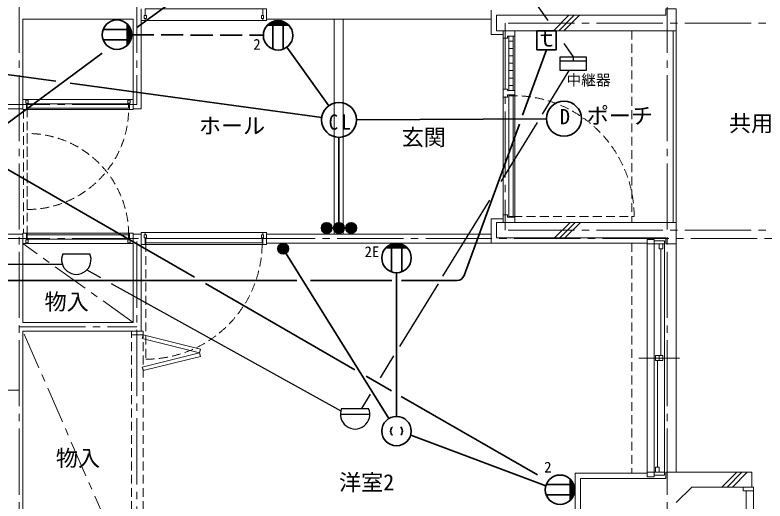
# Model space of a CAD drawing. Units: millimetres at full size, sheet at 1:50; details may follow other scales. Extents: x -9674 to 9699, y -6794 to 6791.
# Drawn here: x 1870 to 6961, y -1650 to 1651 of the extents above; entities that cross this region are included whole.
import ezdxf
from ezdxf.enums import TextEntityAlignment as Align

# ---------------------------------------------------------------- set-up
doc = ezdxf.new("R2010")
doc.units = ezdxf.units.MM
doc.header["$LTSCALE"] = 50
for name, pattern in [('CHAIN1', [8, 5, -1, 1, -1]), ('CHAIN2', [12, 9, -1, 1, -1]), ('DASHED1', [1.8, 1.2, -0.6]), ('DASHED3', [4, 3, -1])]:
    doc.linetypes.add(name, pattern=pattern)
for name, color, linetype, lineweight in [('1-0_芯', 134, 'CHAIN2', 9), ('1-1_躯体', 134, 'Continuous', 9), ('1-2_間仕切', 134, 'Continuous', 9), ('1-3_建具', 134, 'Continuous', 9), ('1-5_設備', 134, 'Continuous', 9), ('1-6_ﾊﾞﾙｺﾆｰ・階段', 134, 'Continuous', 9), ('1-7_その他', 134, 'DASHED1', 9), ('1-8_ハッチ', 134, 'Continuous', 9), ('1-C_梁', 134, 'DASHED1', 9), ('2-0_芯', 2, 'Continuous', 35), ('2-E', 2, 'Continuous', 35), ('3-3', 1, 'Continuous', 25), ('3-E', 3, 'Continuous', 35)]:
    doc.layers.add(name, color=color, linetype=linetype, lineweight=lineweight)
doc.layers.add('1-A_文字', color=134, linetype='Continuous')
doc.styles.add('ＭＳ ゴシック', font='')
doc.styles.get('ＭＳ ゴシック').set_extended_font_data('MS Gothic')

msp = doc.modelspace()

# ---------------------------------------------------------------- linework, layer by layer
at = {"layer": '1-0_芯'}
for p, q in [((1897.5, 4842.91), (1897.5, -3337.09)), ((2697.5, 4842.91), (2697.5, 1042.91)), ((6297.5, 4842.91), (6297.5, -3337.09)), ((5197.5, 1596.41), (5197.5, 189.41)), ((8067.5, 1596.41), (5197.5, 1596.41)), ((-8542.5, 1042.91), (2697.5, 1042.91)), ((8067.5, 189.41), (5197.5, 189.41)), ((-8542.5, 132.91), (8067.5, 132.91)), ((2697.5, -3337.09), (2697.5, 132.91)), ((1897.5, -467.09), (2697.5, -467.09)), ((-2.5, -897.09), (1897.5, -897.09))]:
    msp.add_line(p, q, dxfattribs=at)
at = {"layer": '1-1_躯体'}
for p, q in [((6287.5, 1648.91), (6287.5, 1692.89)), ((6287.5, 1648.91), (5137.5, 1648.91)), ((6357.5, 241.91), (6357.5, 96.89)), ((6287.5, 136.91), (5137.5, 136.91)), ((6287.5, -1455.09), (6872.5, -1455.09)), ((6287.5, -1497.09), (6287.5, -1455.09)), ((6872.5, -1555.09), (6872.5, -1455.09)), ((5707.5, -1497.09), (6287.5, -1497.09)), ((5707.5, -1497.09), (5707.5, -2247.09)), ((6822.5, -1555.09), (6872.5, -1555.09)), ((6822.5, -1555.09), (6872.5, -1555.09))]:
    msp.add_line(p, q, dxfattribs=at)
for points in [[(6287.5, 1692.89), (6357.5, 1692.89), (6357.5, 1543.91)], [(6357.5, 1543.91), (5137.5, 1543.91), (5137.5, 1648.91)], [(6357.5, 241.91), (5137.5, 241.91), (5137.5, 136.91)], [(6287.5, 136.91), (6287.5, 96.89), (6357.5, 96.89)], [(6357.5, -1661.15), (6463.57, -1555.09), (6822.5, -1555.09)]]:
    msp.add_lwpolyline(points, dxfattribs=at)
at = {"layer": '1-2_間仕切'}
for p, q in [((1923.5, 1622.91), (2671.5, 1622.91)), ((1923.5, 1622.91), (1923.5, 1012.91)), ((2671.5, 1622.91), (2671.5, 1012.91)), ((2727.5, 1622.91), (2727.5, 1012.91)), ((5102.5, 1622.91), (3577.5, 1622.91)), ((967.5, 1012.91), (1923.5, 1012.91)), ((2671.5, 1012.91), (2727.5, 1012.91)), ((1923.5, 162.91), (97.5, 162.91)), ((2727.5, 162.91), (2671.5, 162.91)), ((5102.5, 162.91), (3577.5, 162.91)), ((2727.5, 101.91), (2727.5, -497.09)), ((5102.5, 101.91), (3577.5, 101.91)), ((1923.5, 97.91), (1923.5, -437.09)), ((1923.5, -497.09), (2671.5, -497.09)), ((1923.5, -497.09), (1923.5, -2212.09))]:
    msp.add_line(p, q, dxfattribs=at)
msp.add_lwpolyline([(1923.5, -437.09), (2671.5, -437.09), (2671.5, 102.91)], dxfattribs=at)
at = {"layer": '1-3_建具'}
for p, q in [((2727.5, 1692.91), (2727.5, 1612.91)), ((3552.5, 1647.91), (3552.5, 1692.91)), ((2747.5, 1647.91), (2762.5, 1647.91)), ((2747.5, 1627.91), (2747.5, 1647.91)), ((2762.5, 1647.91), (2762.5, 1627.91)), ((3542.5, 1647.91), (3542.5, 1627.91)), ((3557.5, 1647.91), (3542.5, 1647.91)), ((3557.5, 1647.91), (3557.5, 1627.91)), ((2727.5, 1612.91), (2752.5, 1612.91)), ((2762.5, 1627.91), (2747.5, 1627.91)), ((2752.5, 1627.91), (2752.5, 1612.91)), ((3552.5, 1612.91), (2752.5, 1612.91)), ((3557.5, 1627.91), (3542.5, 1627.91)), ((3552.5, 1627.91), (3552.5, 1612.91)), ((3552.5, 1612.91), (3577.5, 1612.91)), ((5182.5, 1543.91), (5182.5, 1492.91)), ((5182.5, 1528.91), (5182.5, 1507.91)), ((5262.5, 1507.91), (5262.5, 1543.91)), ((5212.5, 1492.91), (5182.5, 1492.91)), ((5182.5, 1147.91), (5182.5, 1492.91)), ((5222.5, 1137.91), (5222.5, 1507.91)), ((5252.5, 1137.91), (5252.5, 1507.91)), ((5262.5, 1507.91), (5262.5, 1137.91)), ((5222.5, 1472.91), (5252.5, 1472.91)), ((5222.5, 1422.91), (5252.5, 1422.91)), ((5222.5, 1372.91), (5252.5, 1372.91)), ((5222.5, 1322.91), (5252.5, 1322.91)), ((5222.5, 1272.91), (5252.5, 1272.91)), ((5222.5, 1222.91), (5252.5, 1222.91)), ((5222.5, 1172.91), (5252.5, 1172.91)), ((5182.5, 1147.91), (5182.5, 1092.91)), ((1943.5, 1072.91), (1958.5, 1072.91)), ((1943.5, 1052.91), (1943.5, 1072.91)), ((1948.5, 1077.91), (1948.5, 1072.91)), ((1948.5, 1077.91), (2646.5, 1077.91)), ((1958.5, 1052.91), (1958.5, 1072.91)), ((2636.5, 1052.91), (2636.5, 1072.91)), ((2651.5, 1072.91), (2636.5, 1072.91)), ((2646.5, 1077.91), (2646.5, 1072.91)), ((2646.5, 1077.91), (2671.5, 1077.91)), ((2651.5, 1052.91), (2651.5, 1072.91)), ((5212.5, 1092.91), (5182.5, 1092.91)), ((5182.5, 1092.91), (5182.5, 292.91)), ((5212.5, 1092.91), (5212.5, 1107.91)), ((5222.5, 282.91), (5222.5, 1102.91)), ((5252.5, 1102.91), (5222.5, 1102.91)), ((5252.5, 282.91), (5252.5, 1102.91)), ((5262.5, 277.91), (5262.5, 1107.91)), ((1943.5, 1052.91), (1958.5, 1052.91)), ((1948.5, 1052.91), (1948.5, 1007.91)), ((1953.5, 1017.91), (1953.5, 1047.91)), ((2641.5, 1047.91), (1953.5, 1047.91)), ((2651.5, 1052.91), (2636.5, 1052.91)), ((2641.5, 1017.91), (2641.5, 1047.91)), ((2646.5, 1052.91), (2646.5, 1007.91)), ((1948.5, 1007.91), (1923.5, 1007.91)), ((2646.5, 1007.91), (1948.5, 1007.91)), ((1953.5, 1017.91), (2641.5, 1017.91)), ((2646.5, 1007.91), (2671.5, 1007.91)), ((2671.5, 1017.91), (2671.5, 1007.91)), ((5212.5, 292.91), (5182.5, 292.91)), ((5182.5, 241.91), (5182.5, 292.91)), ((5182.5, 256.91), (5182.5, 277.91)), ((5252.5, 282.91), (5222.5, 282.91)), ((5262.5, 277.91), (5262.5, 241.91)), ((1948.5, 167.91), (1923.5, 167.91)), ((1948.5, 122.91), (1948.5, 167.91)), ((2646.5, 167.91), (1948.5, 167.91)), ((1953.5, 157.91), (1953.5, 127.91)), ((1953.5, 157.91), (2641.5, 157.91)), ((2641.5, 157.91), (2641.5, 127.91)), ((2646.5, 167.91), (2671.5, 167.91)), ((2646.5, 122.91), (2646.5, 167.91)), ((2727.5, 92.91), (2727.5, 172.91)), ((2727.5, 172.91), (2752.5, 172.91)), ((2762.5, 157.91), (2747.5, 157.91)), ((2747.5, 157.91), (2747.5, 137.91)), ((2752.5, 157.91), (2752.5, 172.91)), ((3552.5, 172.91), (2752.5, 172.91)), ((2762.5, 137.91), (2762.5, 157.91)), ((3542.5, 137.91), (3542.5, 157.91)), ((3557.5, 157.91), (3542.5, 157.91)), ((3552.5, 172.91), (3577.5, 172.91)), ((3552.5, 157.91), (3552.5, 172.91)), ((3557.5, 137.91), (3557.5, 157.91)), ((1943.5, 122.91), (1943.5, 102.91)), ((1943.5, 122.91), (1958.5, 122.91)), ((1943.5, 102.91), (1958.5, 102.91)), ((1948.5, 97.91), (1948.5, 102.91)), ((2641.5, 127.91), (1953.5, 127.91)), ((1958.5, 122.91), (1958.5, 102.91)), ((2636.5, 122.91), (2636.5, 102.91)), ((2651.5, 122.91), (2636.5, 122.91)), ((2651.5, 102.91), (2636.5, 102.91)), ((2646.5, 97.91), (2646.5, 102.91)), ((2651.5, 122.91), (2651.5, 102.91)), ((2747.5, 137.91), (2762.5, 137.91)), ((2757.5, 132.91), (2757.5, 102.91)), ((3547.5, 132.91), (2757.5, 132.91)), ((2757.5, 102.91), (3547.5, 102.91)), ((3557.5, 137.91), (3542.5, 137.91)), ((3547.5, 102.91), (3547.5, 132.91)), ((3552.5, 137.91), (3552.5, 92.91)), ((6160.5, 126.89), (6161.53, 126.89)), ((6160.5, 126.89), (6207.5, 126.89)), ((6207.5, 126.89), (6207.5, 96.89)), ((6277.5, 116.89), (6207.5, 116.89)), ((6277.5, 116.89), (6277.5, 81.89)), ((1948.5, 97.91), (2646.5, 97.91)), ((2727.5, 92.91), (2752.5, 92.91)), ((6160.5, -1455.09), (6160.5, 96.89)), ((6207.5, 96.89), (6277.5, 96.89)), ((6207.5, 81.89), (6207.5, 96.89)), ((6207.5, 81.89), (6207.5, -1440.09)), ((6242.5, 61.89), (6242.5, 96.89)), ((6266.5, 61.89), (6242.5, 61.89)), ((6254.5, -661.6), (6254.5, 61.89)), ((6266.5, 61.89), (6266.5, 96.89)), ((6277.5, 81.89), (6277.5, -1440.09)), ((6357.5, -1455.09), (6357.5, 96.89)), ((2660, -497.09), (2660, -522.09)), ((2740, -497.09), (2660, -497.09)), ((2740, -497.09), (2740, -522.09)), ((2740, -522.09), (2660, -522.09)), ((2733.94, -546.34), (2740, -522.09)), ((2733.94, -740.37), (3121.99, -643.35)), ((3121.99, -643.35), (3128.06, -667.61)), ((6266.5, -661.6), (6218.5, -661.6)), ((6218.5, -661.6), (6218.5, -696.6)), ((6242.5, -661.6), (6242.5, -696.6)), ((6266.5, -661.6), (6266.5, -696.6)), ((3128.06, -667.61), (2740, -764.62)), ((6380.98, -679.1), (6104.02, -679.1)), ((6266.5, -696.6), (6218.5, -696.6)), ((6230.5, -696.6), (6230.5, -1420.09)), ((2733.94, -740.37), (2740, -764.62)), ((6218.5, -1420.09), (6218.5, -1455.09)), ((6207.5, -1440.09), (6207.5, -1455.09)), ((6207.5, -1455.09), (6277.5, -1455.09)), ((6207.5, -1485.09), (6207.5, -1455.09)), ((6277.5, -1475.09), (6207.5, -1475.09)), ((6277.5, -1475.09), (6277.5, -1440.09)), ((6160.5, -1485.09), (6161.53, -1485.09)), ((6160.5, -1485.09), (6207.5, -1485.09)), ((6812.5, -1580.09), (6812.5, -1555.09)), ((6882.5, -1580.09), (6812.5, -1580.09)), ((6832.5, -2682.09), (6832.5, -1580.09)), ((6882.5, -1580.09), (6882.5, -2682.09))]:
    msp.add_line(p, q, dxfattribs=at)
at = {"layer": '1-3_建具', "linetype": 'DASHED1'}
for p, q in [((1953.5, 1017.91), (1953.5, 329.91)), ((1953.5, 157.91), (1953.5, 845.91)), ((5252.5, 282.91), (6072.5, 282.91)), ((2757.5, 102.91), (2757.5, -687.09)), ((2660, -2072.09), (2660, -522.09)), ((2740, -2072.09), (2740, -522.09))]:
    msp.add_line(p, q, dxfattribs=at)
at = {"layer": '1-3_建具'}
for points in [[(2752.5, 1647.91), (2752.5, 1692.91), (3552.5, 1692.91)], [(3552.5, 1692.91), (3577.5, 1692.91), (3577.5, 1612.91)], [(5212.5, 1492.91), (5212.5, 1507.91), (5262.5, 1507.91)], [(5182.5, 1147.91), (5212.5, 1147.91), (5212.5, 1137.91), (5262.5, 1137.91)], [(5212.5, 1107.91), (5262.5, 1107.91), (5262.5, 1137.91)], [(1948.5, 1077.91), (1923.5, 1077.91), (1923.5, 1007.91)], [(5212.5, 292.91), (5212.5, 277.91), (5262.5, 277.91)], [(1948.5, 97.91), (1923.5, 97.91), (1923.5, 167.91)], [(2646.5, 97.91), (2671.5, 97.91), (2671.5, 167.91)], [(3552.5, 92.91), (3577.5, 92.91), (3577.5, 172.91)], [(2752.5, 137.91), (2752.5, 92.91), (3552.5, 92.91)], [(6160.5, 126.89), (6160.5, 96.89), (6207.5, 96.89)], [(2733.94, -546.34), (3121.99, -643.35), (3128.06, -619.1), (2740, -522.09)], [(6218.5, -1420.09), (6242.5, -1420.09), (6242.5, -1455.09)], [(6160.5, -1485.09), (6160.5, -1455.09), (6207.5, -1455.09)], [(6812.5, -1555.09), (6882.5, -1555.09), (6882.5, -1580.09)]]:
    msp.add_lwpolyline(points, dxfattribs=at)
at = {"layer": '1-3_建具', "linetype": 'DASHED1'}
for centre, radius, start, end in [((5252.5, 282.91), 820, 0, 90), ((1953.5, 1017.91), 688, 270, 0), ((1953.5, 157.91), 688, 0, 90), ((2757.5, 102.91), 790, 270, 0)]:
    msp.add_arc(centre, radius, start, end, dxfattribs=at)
at = {"layer": '1-5_設備'}
for p, q in [((4037.5, 1622.91), (4037.5, 162.91)), ((4097.5, 1622.91), (4097.5, 162.91))]:
    msp.add_line(p, q, dxfattribs=at)
at = {"layer": '1-6_ﾊﾞﾙｺﾆｰ・階段'}
for p, q in [((6337.5, 1543.91), (6337.5, 241.91)), ((6357.5, 1543.91), (6357.5, 241.91))]:
    msp.add_line(p, q, dxfattribs=at)
at = {"layer": '1-7_その他', "linetype": 'CHAIN1'}
for p, q in [((2671.5, -437.09), (1923.5, 97.91)), ((2671.5, -2212.09), (1923.5, -497.09))]:
    msp.add_line(p, q, dxfattribs=at)
at = {"layer": '1-8_ハッチ'}
for p, q in [((5102.5, 1518.91), (5102.5, 1683.91)), ((5525.15, 1543.91), (5630.15, 1648.91)), ((5560.51, 1543.91), (5665.51, 1648.91)), ((5595.87, 1543.91), (5700.87, 1648.91)), ((5102.5, 1518.91), (5182.5, 1518.91)), ((5102.5, 266.91), (5182.5, 266.91)), ((5102.5, 266.91), (5102.5, 101.91)), ((5532.37, 136.91), (5637.37, 241.91)), ((5567.72, 136.91), (5672.72, 241.91)), ((5603.08, 136.91), (5708.08, 241.91)), ((5102.5, 101.91), (6160.5, 101.91)), ((5672.5, -1462.09), (5672.5, -2212.09)), ((5672.5, -1462.09), (6160.5, -1462.09)), ((6668.8, -1555.09), (6768.8, -1455.09)), ((6704.15, -1555.09), (6804.15, -1455.09)), ((6739.51, -1555.09), (6839.51, -1455.09))]:
    msp.add_line(p, q, dxfattribs=at)
at = {"layer": '1-C_梁'}
for p, q in [((6057.5, 1543.91), (6057.5, 241.91)), ((1927.5, 1007.91), (1927.5, 167.91)), ((6057.5, 101.91), (6057.5, -1462.09))]:
    msp.add_line(p, q, dxfattribs=at)
at = {"layer": '2-0_芯'}
for p, q in [((4276.35, 2731.5), (2697.47, 1565.76)), ((2631.9, 1588.29), (2631.9, 1445.46)), ((2634.9, 1585.22), (2634.9, 1448.54)), ((2640.9, 1578.19), (2640.9, 1455.57)), ((3727.2, 1582.48), (3584.37, 1582.48)), ((3724.13, 1585.49), (3587.44, 1585.49)), ((3717.1, 1591.49), (3594.48, 1591.49)), ((3708.47, 1597.49), (3603.11, 1597.49)), ((3697.25, 1603.49), (3614.32, 1603.49)), ((3620.79, 1606.17), (3620.79, 1418.77)), ((3680.11, 1609.49), (3631.47, 1609.49)), ((3690.79, 1606.17), (3690.79, 1418.77)), ((2468.19, 1551.88), (2655.58, 1551.88)), ((2646.9, 1569.56), (2646.9, 1464.2)), ((2652.9, 1558.34), (2652.9, 1475.41)), ((2658.9, 1541.2), (2658.9, 1492.56)), ((2468.19, 1481.88), (2655.58, 1481.88)), ((3714.33, 1431.37), (4000.48, 1034.97)), ((2462.68, 1392.4), (1627.5, 775.76)), ((1343.84, 1311.68), (2146.38, 1201.87)), ((2244.9, 1188.39), (3952.32, 954.76)), ((4188.77, 939.24), (5477.26, 945.48)), ((4068.74, 240.33), (4068.74, 819.9)), ((3088.68, -130.89), (1627.5, 712)), ((3956.59, 225.93), (3956.59, 182.72)), ((3966.19, 234.78), (3966.19, 173.87)), ((3975.79, 239.03), (3975.79, 169.62)), ((3985.4, 240.33), (3985.4, 168.32)), ((3995, 239.03), (3995, 169.62)), ((4004.6, 234.78), (4004.6, 173.87)), ((4014.2, 225.93), (4014.2, 182.72)), ((4039.94, 225.93), (4039.94, 182.72)), ((4049.54, 234.78), (4049.54, 173.87)), ((4059.14, 239.03), (4059.14, 169.62)), ((4068.74, 240.33), (4068.74, 168.32)), ((4078.35, 239.03), (4078.35, 169.62)), ((4087.95, 234.78), (4087.95, 173.87)), ((4097.55, 225.93), (4097.55, 182.72)), ((4123.29, 225.93), (4123.29, 182.72)), ((4132.89, 234.78), (4132.89, 173.87)), ((4142.49, 239.03), (4142.49, 169.62)), ((4152.09, 240.33), (4152.09, 168.32)), ((4161.69, 239.03), (4161.69, 169.62)), ((4171.3, 234.78), (4171.3, 173.87)), ((4180.9, 225.93), (4180.9, 182.72)), ((3661.56, 85.25), (3661.56, 42.04)), ((3671.16, 94.1), (3671.16, 33.18)), ((3680.76, 98.34), (3680.76, 28.94)), ((3690.36, 99.65), (3690.36, 27.63)), ((3699.97, 98.34), (3699.97, 28.94)), ((3709.57, 94.1), (3709.57, 33.18)), ((3719.17, 85.25), (3719.17, 42.04)), ((4531.18, 70.45), (4388.35, 70.45)), ((4528.11, 73.45), (4391.43, 73.45)), ((4521.08, 79.45), (4398.46, 79.45)), ((4512.45, 85.45), (4407.09, 85.45)), ((4501.23, 91.45), (4418.3, 91.45)), ((4424.77, 94.13), (4424.77, -93.26)), ((4484.09, 97.45), (4435.45, 97.45)), ((4494.77, 94.13), (4494.77, -93.26)), ((3709.36, 33.05), (4407.01, -1090.37)), ((4459.77, -99.59), (4459.77, -1075.32)), ((4177.52, -759), (3162.29, -173.35)), ((4425.38, -901.98), (4253.92, -803.07)), ((5415.62, -1473.21), (4491.12, -939.9)), ((4555.71, -1203.5), (5472.74, -1547.85)), ((5639.38, -1645.1), (5639.38, -1502.27)), ((5642.38, -1642.03), (5642.38, -1505.35)), ((5648.38, -1635), (5648.38, -1512.38)), ((5654.38, -1626.37), (5654.38, -1521.01)), ((5475.67, -1538.69), (5663.06, -1538.69)), ((5660.38, -1615.15), (5660.38, -1532.22)), ((5666.38, -1598.01), (5666.38, -1549.37)), ((5475.67, -1608.69), (5663.06, -1608.69))]:
    msp.add_line(p, q, dxfattribs=at)
for centre, radius in [((2561.89, 1516.88), 100.02), ((3655.79, 1512.47), 100.02), ((3985.4, 204.32), 36.01), ((4068.74, 204.32), 36.01), ((4152.09, 204.32), 36.01), ((3690.36, 63.64), 36.01), ((4459.77, 0.43), 100.02), ((4459.77, -1175.32), 100), ((5569.36, -1573.69), 100.02)]:
    msp.add_circle(centre, radius, dxfattribs=at)
for centre, start, end in [((4459.85, -1175.32), 134.60828, 225.39175), ((4459.69, -1175.32), 314.60828, 45.39175)]:
    msp.add_arc(centre, 40.08, start, end, dxfattribs=at)
at = {"layer": '2-E', "linetype": 'DASHED3'}
msp.add_line((2661.91, 1516.48), (3555.77, 1512.87), dxfattribs=at)
at = {"layer": '2-E'}
for centre in [(4070, 938.66), (5596.03, 946.06)]:
    msp.add_circle(centre, 118.77, dxfattribs=at)
at = {"layer": '3-3'}
for p, q in [((4613.66, 2851.42), (5486.23, 1612.92)), ((5595.69, 1457.55), (5659.16, 1367.46)), ((5570.46, 1339.46), (5747.85, 1339.46)), ((5659.16, 1367.46), (5659.16, 1339.46)), ((5630.11, 1272.85), (5448.56, 977.18)), ((5413.31, 919.77), (5167.27, 519.08)), ((5089.69, 392.73), (4772.82, -123.33)), ((2194.46, 29), (2377.83, 29)), ((1640.33, -41.01), (2190.72, -41.01)), ((2357.81, -80.78), (2449.52, -131.68)), ((2521.8, -171.79), (4081.41, -1037.26)), ((4741.65, -174.1), (4480.02, -600.19)), ((4440.12, -665.17), (4348.7, -814.05)), ((4280.9, -924.47), (4221.53, -1021.15)), ((4078.52, -1061.16), (4278.56, -1061.16)), ((4086.86, -1021.15), (4270.23, -1021.15))]:
    msp.add_line(p, q, dxfattribs=at)
msp.add_lwpolyline([(5570.46, 1367.46), (5747.85, 1367.46), (5747.85, 1272.85), (5570.46, 1272.85)], close=True, dxfattribs=at)
for centre in [(2286.14, -11), (4178.54, -1061.15)]:
    msp.add_arc(centre, 100.03, 156.4305, 23.56947, dxfattribs=at)
at = {"layer": '3-E'}
for p, q in [((5315.38, 969.62), (5477.44, 1413.91)), ((4918.31, -118.94), (5293.61, 909.94)), ((3783.2, -151.8), (1355.88, -151.8)), ((4428.82, -151.8), (3876.62, -151.8)), ((4871.34, -151.8), (4493.18, -151.8))]:
    msp.add_line(p, q, dxfattribs=at)
msp.add_lwpolyline([(5412.44, 1413.91), (5412.44, 1543.91), (5542.44, 1543.91), (5542.44, 1413.91)], close=True, dxfattribs=at)
msp.add_arc((4871.34, -101.8), 50, 270, 339.95988, dxfattribs=at)

# ---------------------------------------------------------------- texts
at = {"layer": '1-A_文字', "style": 'ＭＳ ゴシック'}
for s, p in [('ポーチ', (5751.02, 879.11)), ('共用廊下', (6716.24, 826.57)), ('ホール', (3118.15, 810.8)), ('玄関', (4494.81, 731.98)), ('物入', (2070.61, -385.15)), ('物入', (2147.5, -1447.09)), ('洋室2', (4069.19, -1611.15))]:
    msp.add_text(s, height=110, dxfattribs=at).set_placement(p, align=Align.BOTTOM_LEFT)
at = {"layer": '2-0_芯', "color": 7, "style": 'ＭＳ ゴシック'}
for s, p in [('2', (3487.55, 1392.92)), ('2E', (4242.83, -15.68)), ('2', (5462.03, -1478.58))]:
    msp.add_text(s, height=73.31, dxfattribs=at).set_placement(p, align=Align.BOTTOM_LEFT)
at = {"layer": '2-E', "color": 7, "style": 'ＭＳ ゴシック'}
for s, height, p in [('ｔ', 110, (5402.44, 1403.91)), ('D', 104.5, (5566.51, 877.15))]:
    msp.add_text(s, height=height, dxfattribs=at).set_placement(p, align=Align.BOTTOM_LEFT)
at = {"layer": '2-E', "color": 7, "insert": (3998.92, 869.76), "char_height": 104.5, "attachment_point": 7, "style": 'ＭＳ ゴシック'}
msp.add_mtext('\\T1.36;\\W0.9;CL', dxfattribs=at)
at = {"layer": '3-E', "color": 7, "style": 'ＭＳ ゴシック'}
msp.add_text('中継器', height=73.31, dxfattribs=at).set_placement((5613.07, 1150.84), align=Align.BOTTOM_LEFT)

doc.saveas('drawing.dxf')
